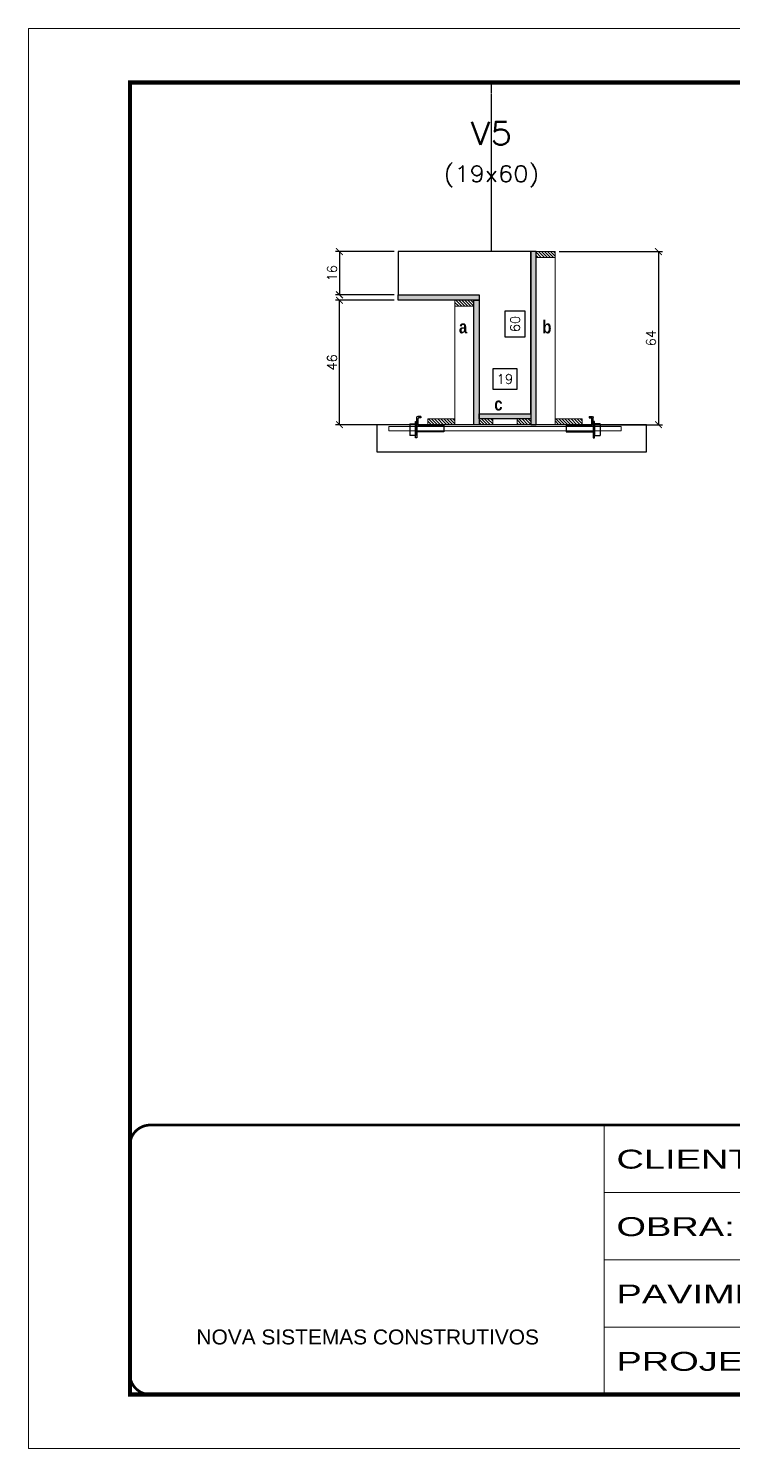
# Model space of a CAD drawing. Extents: x -10448 to -1189, y -11772 to 17235.
# Drawn here: x -10448 to -9928, y 12349 to 13399 of the extents above; entities that cross this region are included whole.
import ezdxf
from ezdxf.enums import TextEntityAlignment as Align

# ---------------------------------------------------------------- set-up
doc = ezdxf.new("R2010")
doc.units = 0
for name, pattern in [('CONTINUO', [0]), ('DASHED', [0.75, 0.5, -0.25]), ('HIDDEN', [0.375, 0.25, -0.125])]:
    doc.linetypes.add(name, pattern=pattern)
for name, color, linetype in [('barrote', 251, 'Continuous'), ('COTA', 241, 'Continuous'), ('Cota Seção (2x)', 4, 'Continuous'), ('detalhes', 4, 'Continuous'), ('Painéis', 200, 'Continuous'), ('presilha', 1, 'Continuous'), ('Texto de Titulo', 7, 'Continuous'), ('Texto Qtd Sarr', 242, 'Continuous')]:
    doc.layers.add(name, color=color, linetype=linetype)
for name, color, linetype, lineweight in [('CONCRETO', 251, 'Continuous', 25), ('Folhas', 255, 'Continuous', 9), ('Hachura', 251, 'Continuous', 9), ('Madeira', 126, 'Continuous', 18), ('SARRAFO DE PRESSAO', 251, 'DASHED', 9), ('SCO-___-LAJ', 2, 'Continuous', 0), ('Texto Seção', 7, 'Continuous', 15)]:
    doc.layers.add(name, color=color, linetype=linetype, lineweight=lineweight)
doc.styles.add('ARIAL', font='arial.ttf')
doc.styles.add('Romans', font='romans.shx')
doc.styles.add('TECNICA', font='techb___.ttf', dxfattribs={"height": 10})
doc.styles.add('Tecnologia', font='')
doc.styles.get('Tecnologia').set_extended_font_data('Forgotten Futurist')
doc.dimstyles.new('Cota Seção (2x)', dxfattribs={"dimtxt": 7, "dimasz": 5, "dimexe": 3, "dimexo": 3, "dimgap": 2, "dimtad": 3, "dimdec": 1, "dimlfac": 0.5, "dimzin": 12, "dimdsep": 46, "dimtxsty": 'Romans', "dimblk": 'ARCHTICK', "dimcen": 0, "dimclrd": 4, "dimclre": 4, "dimclrt": 1, "dimadec": 1, "dimazin": 3, "dimtfac": 1, "dimtdec": 1, "dimtmove": 0, "dimatfit": 3, "dimldrblk": 'OBLIQUE', "dimfxl": 1, "dimtolj": 1, "dimtzin": 12, "dimarcsym": 0})
doc.dimstyles.new('Cota Seção interna', dxfattribs={"dimtxt": 7, "dimasz": 6, "dimexe": 0.18, "dimexo": 2, "dimgap": -4, "dimtad": 3, "dimdec": 1, "dimlfac": 0.5, "dimzin": 12, "dimdsep": 46, "dimtxsty": 'Romans', "dimblk": 'ARCHTICK', "dimcen": 0.09, "dimse1": 1, "dimse2": 1, "dimsd1": 1, "dimsd2": 1, "dimclrd": 180, "dimclre": 5, "dimclrt": 1, "dimadec": 0, "dimazin": 3, "dimtfac": 1, "dimtdec": 1, "dimtofl": 0, "dimtmove": 0, "dimatfit": 3, "dimldrblk": 'ARCHTICK', "dimfxl": 1, "dimtolj": 1, "dimtzin": 0, "dimarcsym": 0})
pattern_1 = [(315, (12756.7247, 4766.1816), (1.12253202, 1.12253202), [])]

# ---------------------------------------------------------------- blocks, each defined once
blk = doc.blocks.new('9999999999')
at = {"color": 30, "linetype": 'CONTINUO'}
for p, q in [((98564.6, 34230.2), (98564.6, 34429.4)), ((98564.6, 34379.6), (99584, 34379.6)), ((98564.6, 34329.8), (99488, 34329.8)), ((98564.6, 34280), (99488, 34280))]:
    blk.add_line(p, q, dxfattribs=at)
at = {"color": 30, "linetype": 'CONTINUO', "const_width": 2}
blk.add_lwpolyline([(99584, 34230.2), (99584, 34414.4, 0.414214), (99569, 34429.4), (98229, 34429.4, 0.414214), (98214, 34414.4), (98214, 34245.2, 0.414214), (98229, 34230.2), (99584, 34230.2)], format="xyb", dxfattribs=at)
at = {"layer": 'Folhas'}
blk.add_lwpolyline([(98139, 34190.2), (99624, 34190.2), (99624, 35240.2), (98139, 35240.2)], close=True, dxfattribs=at)
at = {"layer": 'Folhas', "color": 30, "const_width": 3}
blk.add_lwpolyline([(98214, 34230.2), (99584, 34230.2), (99584, 35200.2), (98214, 35200.2)], close=True, dxfattribs=at)
at = {"color": 7, "linetype": 'Continuous', "ltscale": 5, "style": 'ARIAL'}
blk.add_text('NOVA SISTEMAS CONSTRUTIVOS', height=11.059, dxfattribs=at).set_placement((98263.2, 34267.2))
at = {"layer": 'Folhas', "color": 7, "style": 'Tecnologia', "width": 1.5}
for s, p in [('CLIENTE:', (98573.7, 34397.2)), ('OBRA:', (98573.7, 34347.3)), ('PAVIMENTO:', (98573.7, 34297.5)), ('PROJETO:', (98573.7, 34247.7))]:
    blk.add_text(s, height=14, dxfattribs=at).set_placement(p)
blk = doc.blocks.new('titulo1')
at = {"layer": 'Defpoints', "color": 252, "linetype": 'HIDDEN', "ltscale": 2}
blk.add_line((0, 0), (0, 125), dxfattribs=at)
at = {"layer": 'Defpoints', "style": 'Romans', "oblique": 15}
blk.add_attdef('FOLHA', text='', height=10, dxfattribs=at).set_placement((0, 15.6), align=Align.MIDDLE_CENTER)
at = {"layer": 'Texto Qtd Sarr', "color": 3, "style": 'Romans', "oblique": 15}
for tag, height, p in [('TITULO', 17, (0, 71.4)), ('SEÇÃO', 12, (0, 41.5))]:
    blk.add_attdef(tag, text='', height=height, dxfattribs=at).set_placement(p, align=Align.MIDDLE_CENTER)
blk = doc.blocks.new('_ArchTick')
at = {"color": 0, "linetype": 'ByBlock', "const_width": 0.15}
blk.add_lwpolyline([(-0.5, -0.5), (0.5, 0.5)], dxfattribs=at)
blk = doc.blocks.new('*D250')
at = {"layer": 'COTA', "color": 4, "lineweight": -2, "transparency": 16777216}
for p, q in [((-10178, 13233.5), (-10221.3, 13233.5)), ((-10218.3, 13233.5), (-10218.3, 13201.5)), ((-10178, 13201.5), (-10221.3, 13201.5))]:
    blk.add_line(p, q, dxfattribs=at)
at = {"layer": 'Defpoints', "color": 0, "transparency": 16777216}
for p in [(-10175, 13233.5), (-10218.3, 13201.5), (-10175, 13201.5)]:
    blk.add_point(p, dxfattribs=at)
at = {"layer": 'COTA', "color": 4, "lineweight": -2, "transparency": 16777216, "xscale": 5, "yscale": 5, "zscale": 5}
for p, rotation in [((-10218.3, 13233.5), 90), ((-10218.3, 13201.5), 270)]:
    blk.add_blockref('_ArchTick', p, dxfattribs=dict(at, rotation=rotation))
at = {"layer": 'COTA', "color": 1, "transparency": 16777216, "insert": (-10223.8, 13217.5), "char_height": 7, "attachment_point": 5, "rotation": 90, "style": 'Romans'}
blk.add_mtext('\\A1;16', dxfattribs=at)
blk = doc.blocks.new('_Oblique')
at = {"color": 0, "linetype": 'ByBlock', "lineweight": -2}
blk.add_line((-0.5, -0.5), (0.5, 0.5), dxfattribs=at)
blk = doc.blocks.new('*D251')
at = {"layer": 'COTA', "color": 4, "lineweight": -2, "transparency": 16777216}
for p, q in [((-10178, 13197.5), (-10221.3, 13197.5)), ((-10218.3, 13105.5), (-10218.3, 13197.5)), ((-10156, 13105.5), (-10221.3, 13105.5))]:
    blk.add_line(p, q, dxfattribs=at)
at = {"layer": 'Defpoints', "color": 0, "transparency": 16777216}
for p in [(-10218.3, 13197.5), (-10175, 13197.5), (-10153, 13105.5)]:
    blk.add_point(p, dxfattribs=at)
at = {"layer": 'COTA', "color": 4, "lineweight": -2, "transparency": 16777216, "xscale": 5, "yscale": 5, "zscale": 5}
for p, rotation in [((-10218.3, 13197.5), 90), ((-10218.3, 13105.5), 270)]:
    blk.add_blockref('_ArchTick', p, dxfattribs=dict(at, rotation=rotation))
at = {"layer": 'COTA', "color": 1, "transparency": 16777216, "insert": (-10223.8, 13151.5), "char_height": 7, "attachment_point": 5, "rotation": 90, "style": 'Romans'}
blk.add_mtext('\\A1;46', dxfattribs=at)
blk = doc.blocks.new('*D252')
at = {"layer": 'Cota Seção (2x)', "color": 180, "lineweight": -2, "transparency": 16777216}
for p, q in [((-10081, 13189.5), (-10096, 13189.5)), ((-10096, 13189.5), (-10096, 13170.5)), ((-10081, 13170.5), (-10081, 13189.5)), ((-10096, 13170.5), (-10081, 13170.5))]:
    blk.add_line(p, q, dxfattribs=at)
at = {"layer": 'Defpoints', "color": 0, "transparency": 16777216}
for p in [(-10115, 13233.5), (-10077, 13233.5), (-10115, 13113.5)]:
    blk.add_point(p, dxfattribs=at)
at = {"layer": 'Cota Seção (2x)', "color": 1, "transparency": 16777216, "insert": (-10088.5, 13180), "char_height": 7, "attachment_point": 5, "rotation": 90, "style": 'Romans'}
blk.add_mtext('\\A1;60', dxfattribs=at)
blk = doc.blocks.new('*D253')
at = {"layer": 'COTA', "color": 4, "lineweight": -2, "transparency": 16777216}
for p, q in [((-10056, 13233.5), (-9979.5, 13233.5)), ((-9982.5, 13233.5), (-9982.5, 13105.5)), ((-10036, 13105.5), (-9979.5, 13105.5))]:
    blk.add_line(p, q, dxfattribs=at)
at = {"layer": 'Defpoints', "color": 0, "transparency": 16777216}
for p in [(-10059, 13233.5), (-10039, 13105.5), (-9982.5, 13105.5)]:
    blk.add_point(p, dxfattribs=at)
at = {"layer": 'COTA', "color": 4, "lineweight": -2, "transparency": 16777216, "xscale": 5, "yscale": 5, "zscale": 5}
for p, rotation in [((-9982.5, 13233.5), 90), ((-9982.5, 13105.5), 270)]:
    blk.add_blockref('_ArchTick', p, dxfattribs=dict(at, rotation=rotation))
at = {"layer": 'COTA', "color": 1, "transparency": 16777216, "insert": (-9988, 13169.5), "char_height": 7, "attachment_point": 5, "rotation": 90, "style": 'Romans'}
blk.add_mtext('\\A1;64', dxfattribs=at)
blk = doc.blocks.new('PRESILHA METÁLICA 1')
at = {"layer": 'presilha'}
for p, q in [((7.5, 10.6), (7.5, 19.9)), ((12, 21), (8.6, 21)), ((9, 11.6), (9, 18.9)), ((12, 19.5), (9.6, 19.5)), ((12, 21), (12, 19.5)), ((0, 13), (6, 13)), ((0, 13), (0, 0)), ((6, 0), (0, 0)), ((6, 15.5), (7.5, 15.5)), ((6, -2.5), (6, 15.5)), ((6, 13), (6, 0)), ((7.5, 15.5), (7.5, -2.5)), ((37.5, 4.1), (7.5, 4.1)), ((37.5, 11), (9.6, 11)), ((37.5, 11), (37.5, 4.1)), ((7.5, -2.5), (6, -2.5))]:
    blk.add_line(p, q, dxfattribs=at)
for centre, radius, start, end in [((8.6, 19.9), 1.14, 90, 180), ((9.6, 18.9), 0.57, 90, 180), ((9.6, 11.6), 0.57, 180, 270)]:
    blk.add_arc(centre, radius, start, end, dxfattribs=at)
blk = doc.blocks.new('*D263')
at = {"layer": 'Cota Seção (2x)', "color": 180, "lineweight": -2, "transparency": 16777216}
for p, q in [((-10087, 13146.8), (-10105, 13146.8)), ((-10105, 13146.8), (-10105, 13131.8)), ((-10087, 13131.8), (-10087, 13146.8)), ((-10105, 13131.8), (-10087, 13131.8))]:
    blk.add_line(p, q, dxfattribs=at)
at = {"layer": 'Defpoints', "color": 0, "transparency": 16777216}
for p in [(-10115, 13127.8), (-10115, 13113.5), (-10077, 13113.5)]:
    blk.add_point(p, dxfattribs=at)
at = {"layer": 'Cota Seção (2x)', "color": 1, "transparency": 16777216, "insert": (-10096, 13139.3), "char_height": 7, "attachment_point": 5, "style": 'Romans'}
blk.add_mtext('\\A1;19', dxfattribs=at)

msp = doc.modelspace()

# ---------------------------------------------------------------- hatches: boundary and pattern name
at = {"layer": 'Hachura'}
h = msp.add_hatch(color=256, dxfattribs=at)
h.dxf.hatch_style = 1
h.paths.add_polyline_path([(-10072.96, 13233.5), (-10076.96, 13233.5), (-10076.96, 13105.5), (-10072.96, 13105.5)])
h = msp.add_hatch(dxfattribs=at)
h.set_pattern_fill('ANSI31', color=256, scale=0.5, angle=270, style=0)
h.set_pattern_definition([(315, (12995.6585, 4748.2585), (1.12253202, 1.12253202), [])])
h.paths.add_polyline_path([(-10058.96, 13233.5), (-10058.96, 13229.1), (-10072.96, 13229.1), (-10072.96, 13233.5)])
h = msp.add_hatch(color=256, dxfattribs=at)
h.dxf.hatch_style = 1
h.paths.add_polyline_path([(-10174.96, 13197.5), (-10174.96, 13201.5), (-10114.96, 13201.5), (-10114.96, 13197.5)])
h = msp.add_hatch(dxfattribs=at)
h.set_pattern_fill('ANSI31', color=256, scale=0.5, angle=90, style=0)
h.set_pattern_definition([(135, (-32983.5819, 21500.746), (-1.12253202, -1.12253202), [])])
h.paths.add_polyline_path([(-10132.96, 13197.5), (-10132.96, 13193.1), (-10118.96, 13193.1), (-10118.96, 13197.5)])
h = msp.add_hatch(color=256, dxfattribs=at)
h.dxf.hatch_style = 1
h.paths.add_polyline_path([(-10118.96, 13197.5), (-10114.96, 13197.5), (-10114.96, 13105.5), (-10118.96, 13105.5)])
h = msp.add_hatch(dxfattribs=at)
h.set_pattern_fill('ANSI31', color=256, scale=0.5, angle=270, style=0)
h.set_pattern_definition([(315, (12831.6585, 4875.8585), (1.12253202, 1.12253202), [])])
h.paths.add_polyline_path([(-10152.96, 13105.5), (-10152.96, 13109.9), (-10132.96, 13109.9), (-10132.96, 13105.5)])
h = msp.add_hatch(color=256, dxfattribs=at)
h.dxf.hatch_style = 1
h.paths.add_polyline_path([(-10114.96, 13109.9), (-10114.96, 13113.5), (-10076.96, 13113.5), (-10076.96, 13109.9)])
h = msp.add_hatch(dxfattribs=at)
h.set_pattern_fill('ANSI31', color=256, scale=0.5, angle=270, style=0)
h.set_pattern_definition([(315, (12841.6585, 4875.8585), (1.12253202, 1.12253202), [])])
h.paths.add_polyline_path([(-10114.96, 13105.5), (-10114.96, 13109.9), (-10104.96, 13109.9), (-10104.96, 13105.5)])
h = msp.add_hatch(dxfattribs=at)
h.set_pattern_fill('ANSI31', color=256, scale=0.5, angle=270, style=0)
h.set_pattern_definition([(315, (12817.6585, 4875.8585), (1.12253202, 1.12253202), [])])
h.paths.add_polyline_path([(-10086.96, 13105.5), (-10086.96, 13109.9), (-10076.96, 13109.9), (-10076.96, 13105.5)])
h = msp.add_hatch(dxfattribs=at)
h.set_pattern_fill('ANSI31', color=256, scale=0.5, angle=270, style=0)
h.set_pattern_definition([(315, (12851.6585, 4875.8585), (1.12253202, 1.12253202), [])])
h.paths.add_polyline_path([(-10038.96, 13105.5), (-10038.96, 13109.9), (-10058.96, 13109.9), (-10058.96, 13105.5)])
h = msp.add_hatch(dxfattribs=at)
h.set_pattern_fill('ANSI31', color=256, scale=0.5, angle=270, style=0)
h.set_pattern_definition(pattern_1)
h.paths.add_polyline_path([(-10155.9, 13094.23), (-10165.9, 13094.23)])
h = msp.add_hatch(dxfattribs=at)
h.set_pattern_fill('ANSI31', color=256, scale=0.5, angle=270, style=0)
h.set_pattern_definition(pattern_1)
h.paths.add_polyline_path([(-10191.22, 13054.23), (-10089.22, 13054.23)])

# ---------------------------------------------------------------- linework, layer by layer
at = {"layer": 'barrote'}
msp.add_lwpolyline([(-10190.82, 13085.5), (-9991.23, 13085.5), (-9991.23, 13105.5), (-10190.82, 13105.5)], close=True, dxfattribs=at)
at = {"layer": 'CONCRETO'}
msp.add_lwpolyline([(-10076.96, 13213.5), (-10076.96, 13233.5), (-10174.96, 13233.5), (-10174.96, 13201.5), (-10114.96, 13201.5), (-10114.96, 13113.5), (-10076.96, 13113.5), (-10076.96, 13213.5)], close=True, dxfattribs=at)
at = {"layer": 'Madeira'}
for points in [[(-10058.96, 13233.5), (-10058.96, 13229.1), (-10072.96, 13229.1), (-10072.96, 13233.5)], [(-10058.96, 13233.5), (-10072.96, 13233.5), (-10072.96, 13105.5), (-10058.96, 13105.5)], [(-10132.96, 13197.5), (-10132.96, 13193.1), (-10118.96, 13193.1), (-10118.96, 13197.5)], [(-10132.96, 13105.5), (-10118.96, 13105.5), (-10118.96, 13197.5), (-10132.96, 13197.5)], [(-10152.96, 13105.5), (-10152.96, 13109.9), (-10132.96, 13109.9), (-10132.96, 13105.5)], [(-10114.96, 13105.5), (-10114.96, 13109.9), (-10104.96, 13109.9), (-10104.96, 13105.5)], [(-10086.96, 13105.5), (-10086.96, 13109.9), (-10076.96, 13109.9), (-10076.96, 13105.5)], [(-10038.96, 13105.5), (-10038.96, 13109.9), (-10058.96, 13109.9), (-10058.96, 13105.5)]]:
    msp.add_lwpolyline(points, close=True, dxfattribs=at)
at = {"layer": 'Painéis'}
for points in [[(-10072.96, 13233.5), (-10076.96, 13233.5), (-10076.96, 13105.5), (-10072.96, 13105.5)], [(-10174.96, 13197.5), (-10174.96, 13201.5), (-10114.96, 13201.5), (-10114.96, 13197.5)], [(-10118.96, 13197.5), (-10114.96, 13197.5), (-10114.96, 13105.5), (-10118.96, 13105.5)], [(-10114.96, 13109.9), (-10114.96, 13113.5), (-10076.96, 13113.5), (-10076.96, 13109.9)]]:
    msp.add_lwpolyline(points, close=True, dxfattribs=at)
at = {"layer": 'SCO-___-LAJ', "color": 1}
msp.add_lwpolyline([(-10181.81, 13104.17), (-10010.11, 13104.17), (-10010.11, 13100.97), (-10181.81, 13100.97)], close=True, dxfattribs=at)

# ---------------------------------------------------------------- block references
at = {"layer": 'presilha', "yscale": 0.6666666666666666, "zscale": 0.6666666666666666}
for p, xscale in [((-10166.23, 13097.54), 0.6666666666666666), ((-10025.69, 13097.54), -0.6666666666666666)]:
    msp.add_blockref('PRESILHA METÁLICA 1', p, dxfattribs=dict(at, xscale=xscale))
at = {"layer": 'SARRAFO DE PRESSAO', "color": 6, "linetype": 'ByBlock'}
msp.add_blockref('9999999999', (-108587.26, -21841.7), dxfattribs=at)
at = {"layer": 'Texto Seção'}
ref = msp.add_blockref('titulo1', (-10105.96, 13233.5), dxfattribs=at)
ref.add_attrib('TITULO', 'V5', dxfattribs={"layer": 'Texto de Titulo', "color": 7, "height": 17, "style": 'Romans', "width": 1.1}).set_placement((-10105.96, 13321), align=Align.MIDDLE_CENTER)
ref.add_attrib('SEÇÃO', '(19x60)', dxfattribs={"layer": 'Texto de Titulo', "color": 7, "height": 12, "style": 'Romans', "width": 1.1}).set_placement((-10105.96, 13291), align=Align.MIDDLE_CENTER)

# ---------------------------------------------------------------- texts
at = {"layer": 'detalhes', "style": 'TECNICA'}
for s, p in [('a', (-10130.01, 13173.04)), ('b', (-10068.33, 13173.03)), ('c', (-10103.88, 13116))]:
    msp.add_text(s, height=9.6, dxfattribs=at).set_placement(p)

# ---------------------------------------------------------------- dimensions: what is measured, and where the dimension line sits
at = {"layer": 'COTA'}
for base, p1, p2, picture, middle in [((-10218.33, 13201.5), (-10174.96, 13233.5), (-10174.96, 13201.5), '*D250', (-10223.83, 13217.5)), ((-9982.5, 13105.5), (-10058.96, 13233.5), (-10038.96, 13105.5), '*D253', (-9988, 13169.5)), ((-10218.33, 13197.5), (-10152.96, 13105.5), (-10174.96, 13197.5), '*D251', (-10223.83, 13151.5))]:
    dim = msp.add_linear_dim(base=base, p1=p1, p2=p2, angle=90, dimstyle='Cota Seção (2x)', dxfattribs=at)
    dim.commit()
    dim.dimension.update_dxf_attribs({"geometry": picture, "text_midpoint": middle})
at = {"layer": 'Cota Seção (2x)'}
dim = msp.add_linear_dim(base=(-10076.96, 13233.5), p1=(-10114.96, 13113.5), p2=(-10114.96, 13233.5), angle=90, dimstyle='Cota Seção interna', dxfattribs=at)
dim.commit()
dim.dimension.update_dxf_attribs({"geometry": '*D252', "text_midpoint": (-10076.96, 13179.97), "dimtype": 160})
dim = msp.add_linear_dim(base=(-10114.96, 13127.8), p1=(-10076.96, 13113.5), p2=(-10114.96, 13113.5), dimstyle='Cota Seção interna', dxfattribs=at)
dim.commit()
dim.dimension.update_dxf_attribs({"geometry": '*D263', "text_midpoint": (-10095.96, 13127.8), "dimtype": 160})

doc.saveas('drawing.dxf')
